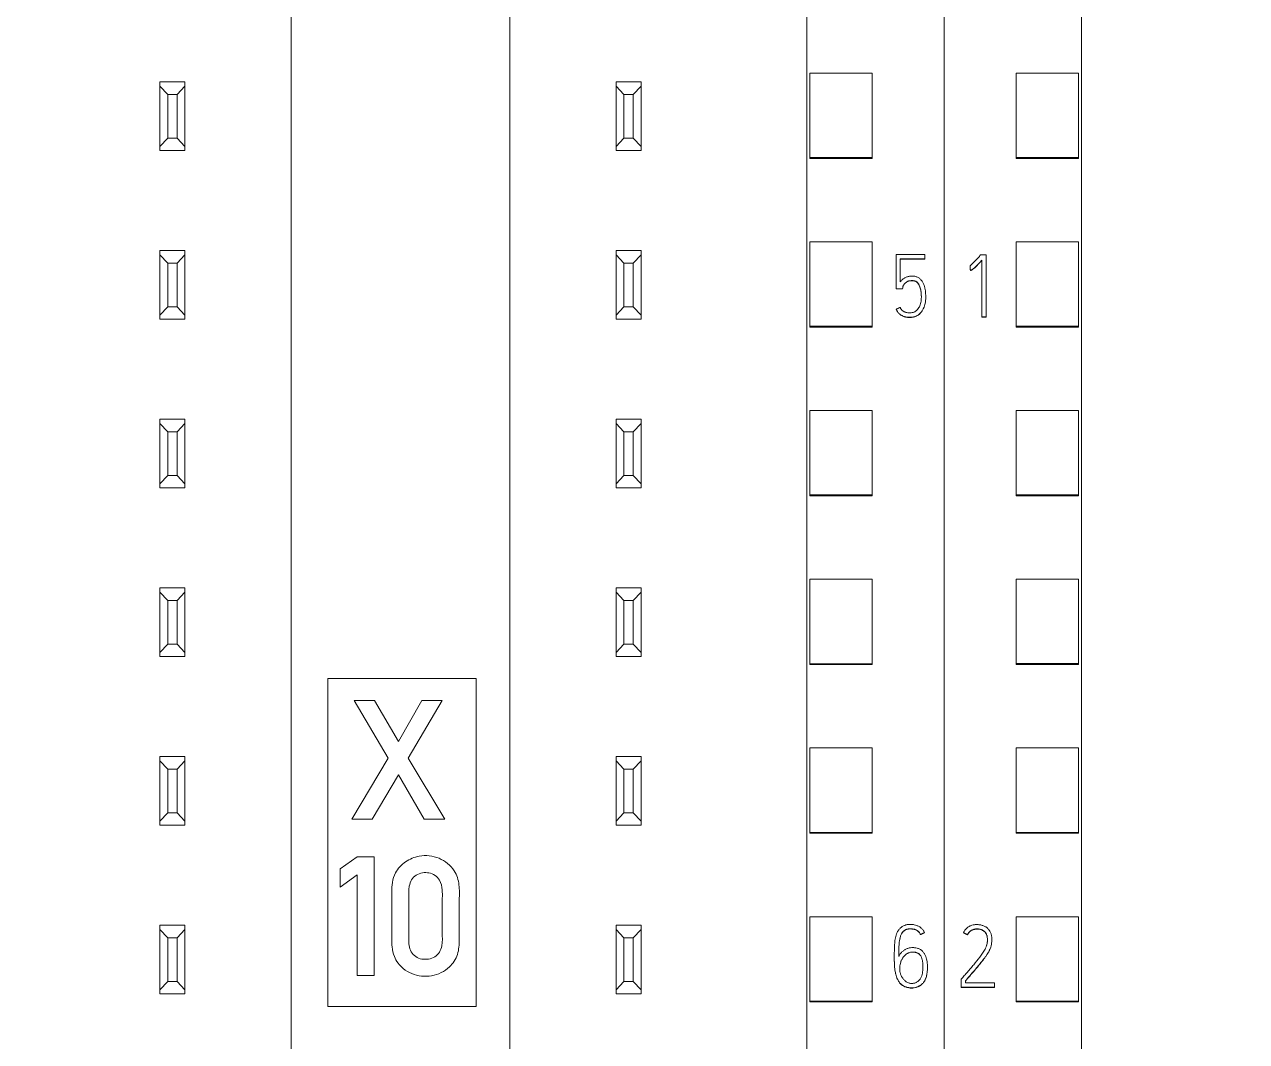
# Model space of a CAD drawing. Header units: millimetres. Extents: x 42151 to 59780, y 37376 to 44547.
# Drawn here: x 48314.39 to 48353.5, y 43255.12 to 43287.69 of the extents above; entities that cross this region are included whole.
import ezdxf

# ---------------------------------------------------------------- set-up
doc = ezdxf.new("R2010")
doc.units = ezdxf.units.MM
doc.set_wipeout_variables(frame=1)
doc.layers.add('000-PI-Oprema', color=30, linetype='Continuous', lineweight=5)
doc.layers.add('SI-ORMAR-Oprema', color=30, linetype='Continuous', lineweight=5)

# ---------------------------------------------------------------- blocks, each defined once
blk = doc.blocks.new('6ES7531-7KF00-0AB0')
blk.add_wipeout([(-17.038, 69.029), (17.762, 69.029), (17.762, -77.96), (-17.038, -77.971)]).dxf.layer = 'SI-ORMAR-Oprema'
at = {"layer": 'SI-ORMAR-Oprema', "linetype": 'Continuous'}
for p, q in [((17.762, 56.709), (17.762, -56.709)), ((13.362, -54.387), (13.362, 54.429)), ((-3.138, -51.671), (-3.138, 49.229)), ((3.862, 49.229), (3.862, -51.671)), ((13.462, 34.207), (13.462, 36.909)), ((13.462, 36.909), (15.462, 36.909)), ((15.462, 34.207), (15.462, 36.909)), ((-7.338, 36.629), (-6.538, 36.629)), ((-7.338, 36.495), (-7.338, 36.629)), ((-7.338, 34.562), (-7.338, 36.495)), ((-7.088, 36.229), (-7.338, 36.495)), ((-6.538, 36.495), (-6.788, 36.229)), ((-6.538, 36.629), (-6.538, 36.495)), ((-6.538, 36.495), (-6.538, 34.562)), ((7.262, 36.629), (8.062, 36.629)), ((7.262, 36.495), (7.262, 36.629)), ((7.512, 36.229), (7.262, 36.495)), ((7.262, 34.562), (7.262, 36.495)), ((8.062, 36.495), (7.812, 36.229)), ((8.062, 36.629), (8.062, 36.495)), ((8.062, 36.495), (8.062, 34.562)), ((-7.088, 36.229), (-7.088, 34.829)), ((-6.788, 36.229), (-7.088, 36.229)), ((-6.788, 34.829), (-6.788, 36.229)), ((7.812, 36.229), (7.512, 36.229)), ((7.512, 36.229), (7.512, 34.829)), ((7.812, 34.829), (7.812, 36.229)), ((-7.338, 34.562), (-7.088, 34.829)), ((-7.088, 34.829), (-6.788, 34.829)), ((-6.788, 34.829), (-6.538, 34.562)), ((7.262, 34.562), (7.512, 34.829)), ((7.512, 34.829), (7.812, 34.829)), ((7.812, 34.829), (8.062, 34.562)), ((-7.338, 34.429), (-7.338, 34.562)), ((-6.538, 34.429), (-7.338, 34.429)), ((-6.538, 34.562), (-6.538, 34.429)), ((7.262, 34.429), (7.262, 34.562)), ((8.062, 34.429), (7.262, 34.429)), ((8.062, 34.562), (8.062, 34.429)), ((13.462, 34.207), (15.462, 34.207)), ((13.462, 34.177), (13.462, 34.207)), ((13.462, 34.177), (15.462, 34.177)), ((15.462, 34.177), (15.462, 34.207)), ((13.462, 28.805), (13.462, 31.508)), ((13.462, 31.508), (15.462, 31.508)), ((15.462, 28.805), (15.462, 31.508)), ((-7.338, 31.229), (-6.538, 31.229)), ((-7.338, 31.095), (-7.338, 31.229)), ((-7.338, 29.162), (-7.338, 31.095)), ((-7.088, 30.829), (-7.338, 31.095)), ((-6.538, 31.095), (-6.788, 30.829)), ((-6.538, 31.229), (-6.538, 31.095)), ((-6.538, 31.095), (-6.538, 29.162)), ((7.262, 31.229), (8.062, 31.229)), ((7.262, 31.095), (7.262, 31.229)), ((7.262, 29.162), (7.262, 31.095)), ((7.512, 30.829), (7.262, 31.095)), ((8.062, 31.095), (7.812, 30.829)), ((8.062, 31.229), (8.062, 31.095)), ((8.062, 31.095), (8.062, 29.162)), ((16.221, 31.099), (16.221, 30.005)), ((17.144, 31.099), (16.221, 31.099)), ((16.359, 30.226), (16.359, 30.961)), ((16.359, 30.961), (17.144, 30.961)), ((17.144, 30.954), (16.359, 30.954)), ((17.144, 30.961), (17.144, 31.099)), ((17.144, 30.961), (17.144, 30.954)), ((-6.788, 30.829), (-7.088, 30.829)), ((-7.088, 30.829), (-7.088, 29.429)), ((-6.788, 29.429), (-6.788, 30.829)), ((7.512, 30.829), (7.512, 29.429)), ((7.812, 30.829), (7.512, 30.829)), ((7.812, 29.429), (7.812, 30.829)), ((16.221, 30.005), (16.221, 29.998)), ((16.221, 30.005), (16.432, 30.005)), ((16.432, 29.998), (16.221, 29.998)), ((16.432, 30.005), (16.432, 29.998)), ((17.172, 29.74), (17.172, 29.746)), ((-7.338, 29.162), (-7.088, 29.429)), ((-7.088, 29.429), (-6.788, 29.429)), ((-6.788, 29.429), (-6.538, 29.162)), ((7.262, 29.162), (7.512, 29.429)), ((7.512, 29.429), (7.812, 29.429)), ((7.812, 29.429), (8.062, 29.162)), ((16.226, 29.35), (16.226, 29.343)), ((-7.338, 29.029), (-7.338, 29.162)), ((-6.538, 29.029), (-7.338, 29.029)), ((-6.538, 29.162), (-6.538, 29.029)), ((7.262, 29.029), (7.262, 29.162)), ((8.062, 29.029), (7.262, 29.029)), ((8.062, 29.162), (8.062, 29.029)), ((13.462, 28.805), (15.462, 28.805)), ((13.462, 28.778), (13.462, 28.805)), ((13.462, 28.778), (15.462, 28.778)), ((15.462, 28.778), (15.462, 28.805)), ((-7.338, 25.829), (-6.538, 25.829)), ((-7.338, 25.695), (-7.338, 25.829)), ((-6.538, 25.829), (-6.538, 25.695)), ((7.262, 25.829), (8.062, 25.829)), ((7.262, 25.695), (7.262, 25.829)), ((8.062, 25.829), (8.062, 25.695)), ((13.462, 23.404), (13.462, 26.106)), ((13.462, 26.106), (15.462, 26.106)), ((15.462, 23.404), (15.462, 26.106)), ((-7.338, 23.762), (-7.338, 25.695)), ((-7.088, 25.429), (-7.338, 25.695)), ((-7.088, 25.429), (-7.088, 24.029)), ((-6.788, 25.429), (-7.088, 25.429)), ((-6.538, 25.695), (-6.788, 25.429)), ((-6.788, 24.029), (-6.788, 25.429)), ((-6.538, 25.695), (-6.538, 23.762)), ((7.262, 23.762), (7.262, 25.695)), ((7.512, 25.429), (7.262, 25.695)), ((7.812, 25.429), (7.512, 25.429)), ((7.512, 25.429), (7.512, 24.029)), ((8.062, 25.695), (7.812, 25.429)), ((7.812, 24.029), (7.812, 25.429)), ((8.062, 25.695), (8.062, 23.762)), ((-7.338, 23.762), (-7.088, 24.029)), ((-7.088, 24.029), (-6.788, 24.029)), ((-6.788, 24.029), (-6.538, 23.762)), ((7.262, 23.762), (7.512, 24.029)), ((7.512, 24.029), (7.812, 24.029)), ((7.812, 24.029), (8.062, 23.762)), ((-7.338, 23.629), (-7.338, 23.762)), ((-6.538, 23.629), (-7.338, 23.629)), ((-6.538, 23.762), (-6.538, 23.629)), ((7.262, 23.629), (7.262, 23.762)), ((8.062, 23.629), (7.262, 23.629)), ((8.062, 23.762), (8.062, 23.629)), ((13.462, 23.378), (13.462, 23.404)), ((13.462, 23.404), (15.462, 23.404)), ((13.462, 23.378), (15.462, 23.378)), ((15.462, 23.378), (15.462, 23.404)), ((-7.338, 20.429), (-6.538, 20.429)), ((-7.338, 20.295), (-7.338, 20.429)), ((-6.538, 20.429), (-6.538, 20.295)), ((7.262, 20.429), (8.062, 20.429)), ((7.262, 20.295), (7.262, 20.429)), ((8.062, 20.429), (8.062, 20.295)), ((13.462, 18.002), (13.462, 20.704)), ((13.462, 20.704), (15.462, 20.704)), ((15.462, 18.002), (15.462, 20.704)), ((-7.338, 18.362), (-7.338, 20.295)), ((-7.088, 20.029), (-7.338, 20.295)), ((-7.088, 20.029), (-7.088, 18.629)), ((-6.788, 20.029), (-7.088, 20.029)), ((-6.538, 20.295), (-6.788, 20.029)), ((-6.788, 18.629), (-6.788, 20.029)), ((-6.538, 20.295), (-6.538, 18.362)), ((7.512, 20.029), (7.262, 20.295)), ((7.262, 18.362), (7.262, 20.295)), ((7.812, 20.029), (7.512, 20.029)), ((7.512, 20.029), (7.512, 18.629)), ((8.062, 20.295), (7.812, 20.029)), ((7.812, 18.629), (7.812, 20.029)), ((8.062, 20.295), (8.062, 18.362)), ((-7.338, 18.362), (-7.088, 18.629)), ((-7.088, 18.629), (-6.788, 18.629)), ((-6.788, 18.629), (-6.538, 18.362)), ((7.262, 18.362), (7.512, 18.629)), ((7.512, 18.629), (7.812, 18.629)), ((7.812, 18.629), (8.062, 18.362)), ((-7.338, 18.229), (-7.338, 18.362)), ((-6.538, 18.229), (-7.338, 18.229)), ((-6.538, 18.362), (-6.538, 18.229)), ((7.262, 18.229), (7.262, 18.362)), ((8.062, 18.229), (7.262, 18.229)), ((8.062, 18.362), (8.062, 18.229)), ((13.462, 18.002), (15.462, 18.002)), ((13.462, 17.978), (13.462, 18.002)), ((15.462, 17.978), (15.462, 18.002)), ((13.462, 17.978), (15.462, 17.978)), ((-1.963, 17.529), (-1.963, 7.029)), ((2.787, 17.529), (-1.963, 17.529)), ((2.787, 7.029), (2.787, 17.529)), ((-0.027, 14.973), (-1.116, 16.823)), ((-1.116, 16.823), (-0.465, 16.823)), ((-0.465, 16.823), (0.294, 15.507)), ((0.294, 15.507), (1.05, 16.823)), ((1.701, 16.823), (0.612, 14.973)), ((1.05, 16.823), (1.701, 16.823)), ((13.462, 12.601), (13.462, 15.303)), ((13.462, 15.303), (15.462, 15.303)), ((15.462, 12.601), (15.462, 15.303)), ((-7.338, 15.029), (-6.538, 15.029)), ((-7.338, 14.895), (-7.338, 15.029)), ((-7.338, 12.962), (-7.338, 14.895)), ((-7.088, 14.629), (-7.338, 14.895)), ((-6.538, 14.895), (-6.788, 14.629)), ((-6.538, 15.029), (-6.538, 14.895)), ((-6.538, 14.895), (-6.538, 12.962)), ((-1.189, 13.026), (-0.027, 14.973)), ((0.612, 14.973), (1.777, 13.026)), ((7.262, 15.029), (8.062, 15.029)), ((7.262, 14.895), (7.262, 15.029)), ((7.512, 14.629), (7.262, 14.895)), ((7.262, 12.962), (7.262, 14.895)), ((8.062, 14.895), (7.812, 14.629)), ((8.062, 15.029), (8.062, 14.895)), ((8.062, 14.895), (8.062, 12.962)), ((-7.088, 14.629), (-7.088, 13.229)), ((-6.788, 14.629), (-7.088, 14.629)), ((-6.788, 13.229), (-6.788, 14.629)), ((7.812, 14.629), (7.512, 14.629)), ((7.512, 14.629), (7.512, 13.229)), ((7.812, 13.229), (7.812, 14.629)), ((0.294, 14.439), (-0.54, 13.026)), ((1.125, 13.026), (0.294, 14.439)), ((-7.338, 12.962), (-7.088, 13.229)), ((-7.338, 12.829), (-7.338, 12.962)), ((-7.088, 13.229), (-6.788, 13.229)), ((-6.788, 13.229), (-6.538, 12.962)), ((-6.538, 12.962), (-6.538, 12.829)), ((-0.54, 13.026), (-1.189, 13.026)), ((1.777, 13.026), (1.125, 13.026)), ((7.262, 12.962), (7.512, 13.229)), ((7.262, 12.829), (7.262, 12.962)), ((7.512, 13.229), (7.812, 13.229)), ((7.812, 13.229), (8.062, 12.962)), ((8.062, 12.962), (8.062, 12.829)), ((-6.538, 12.829), (-7.338, 12.829)), ((8.062, 12.829), (7.262, 12.829)), ((13.462, 12.578), (13.462, 12.601)), ((13.462, 12.601), (15.462, 12.601)), ((13.462, 12.578), (15.462, 12.578)), ((15.462, 12.578), (15.462, 12.601)), ((-1.026, 11.823), (-1.568, 11.43)), ((-0.478, 11.823), (-1.026, 11.823)), ((-0.478, 8.018), (-0.478, 11.823)), ((-1.568, 11.43), (-1.568, 10.851)), ((-1.568, 10.851), (-1.026, 11.247)), ((-1.026, 11.247), (-1.026, 8.018)), ((13.462, 7.199), (13.462, 9.901)), ((13.462, 9.901), (15.462, 9.901)), ((15.462, 7.199), (15.462, 9.901)), ((-7.338, 9.629), (-6.538, 9.629)), ((-7.338, 9.495), (-7.338, 9.629)), ((-7.338, 7.562), (-7.338, 9.495)), ((-7.088, 9.229), (-7.338, 9.495)), ((-6.538, 9.495), (-6.788, 9.229)), ((-6.538, 9.629), (-6.538, 9.495)), ((-6.538, 9.495), (-6.538, 7.562)), ((7.262, 9.629), (8.062, 9.629)), ((7.262, 9.495), (7.262, 9.629)), ((7.512, 9.229), (7.262, 9.495)), ((7.262, 7.562), (7.262, 9.495)), ((8.062, 9.495), (7.812, 9.229)), ((8.062, 9.629), (8.062, 9.495)), ((8.062, 9.495), (8.062, 7.562)), ((17.137, 9.399), (17.137, 9.393)), ((-7.088, 9.229), (-7.088, 7.829)), ((-6.788, 9.229), (-7.088, 9.229)), ((-6.788, 7.829), (-6.788, 9.229)), ((7.812, 9.229), (7.512, 9.229)), ((7.512, 9.229), (7.512, 7.829)), ((7.812, 7.829), (7.812, 9.229)), ((17.01, 9.333), (17.01, 9.327)), ((16.166, 8.595), (16.166, 8.588)), ((17.229, 8.296), (17.229, 8.302)), ((-7.338, 7.562), (-7.088, 7.829)), ((-7.088, 7.829), (-6.788, 7.829)), ((-6.788, 7.829), (-6.538, 7.562)), ((-1.026, 8.018), (-0.478, 8.018)), ((7.262, 7.562), (7.512, 7.829)), ((7.512, 7.829), (7.812, 7.829)), ((7.812, 7.829), (8.062, 7.562)), ((-7.338, 7.429), (-7.338, 7.562)), ((-6.538, 7.562), (-6.538, 7.429)), ((7.262, 7.429), (7.262, 7.562)), ((8.062, 7.562), (8.062, 7.429)), ((-6.538, 7.429), (-7.338, 7.429)), ((8.062, 7.429), (7.262, 7.429)), ((13.462, 7.178), (13.462, 7.199)), ((13.462, 7.199), (15.462, 7.199)), ((13.462, 7.178), (15.462, 7.178)), ((15.462, 7.178), (15.462, 7.199)), ((-1.963, 7.029), (2.787, 7.029))]:
    blk.add_line(p, q, dxfattribs=at)
for points, knots in [([(16.226, 29.35), (16.239, 29.323), (16.252, 29.298), (16.276, 29.262), (16.285, 29.25), (16.304, 29.228), (16.314, 29.218), (16.335, 29.198), (16.347, 29.189), (16.37, 29.172), (16.382, 29.164), (16.407, 29.149), (16.419, 29.142), (16.446, 29.13), (16.46, 29.124), (16.487, 29.115), (16.501, 29.111), (16.53, 29.104), (16.544, 29.101), (16.573, 29.098), (16.588, 29.096), (16.61, 29.095), (16.617, 29.095), (16.632, 29.094), (16.639, 29.094), (16.661, 29.093), (16.675, 29.092), (16.705, 29.093), (16.719, 29.094), (16.748, 29.098), (16.763, 29.1), (16.792, 29.106), (16.806, 29.11), (16.848, 29.124), (16.875, 29.135), (16.913, 29.157), (16.926, 29.165), (16.949, 29.182), (16.961, 29.191), (16.983, 29.211), (16.993, 29.221), (17.013, 29.242), (17.023, 29.254), (17.05, 29.288), (17.066, 29.313), (17.087, 29.351), (17.093, 29.364), (17.106, 29.391), (17.112, 29.404), (17.128, 29.445), (17.137, 29.473), (17.151, 29.529), (17.157, 29.557), (17.164, 29.6), (17.165, 29.615), (17.168, 29.644), (17.17, 29.658), (17.172, 29.702), (17.172, 29.731), (17.172, 29.79), (17.17, 29.848), (17.164, 29.906), (17.156, 29.963), (17.151, 29.992), (17.142, 30.035), (17.139, 30.049), (17.131, 30.078), (17.127, 30.092), (17.113, 30.133), (17.102, 30.16), (17.083, 30.2), (17.076, 30.213), (17.061, 30.238), (17.053, 30.25), (17.027, 30.286), (17.008, 30.308), (16.964, 30.347), (16.939, 30.363), (16.899, 30.383), (16.885, 30.388), (16.857, 30.397), (16.843, 30.401), (16.814, 30.406), (16.8, 30.408), (16.77, 30.41), (16.755, 30.411), (16.726, 30.41), (16.711, 30.41), (16.682, 30.407), (16.668, 30.406), (16.639, 30.401), (16.624, 30.398), (16.596, 30.391), (16.581, 30.387), (16.553, 30.377), (16.54, 30.372), (16.513, 30.359), (16.5, 30.352), (16.475, 30.337), (16.463, 30.329), (16.439, 30.311), (16.428, 30.302), (16.407, 30.282), (16.396, 30.271), (16.377, 30.249), (16.368, 30.238), (16.359, 30.226)], [0, 0, 0, 0, 0.03125, 0.03125, 0.046875, 0.046875, 0.0625, 0.0625, 0.078125, 0.078125, 0.09375, 0.09375, 0.109375, 0.109375, 0.125, 0.125, 0.140625, 0.140625, 0.15625, 0.15625, 0.171875, 0.171875, 0.179687, 0.179687, 0.1875, 0.1875, 0.203125, 0.203125, 0.21875, 0.21875, 0.234375, 0.234375, 0.25, 0.25, 0.28125, 0.28125, 0.296875, 0.296875, 0.3125, 0.3125, 0.328125, 0.328125, 0.34375, 0.34375, 0.375, 0.375, 0.390625, 0.390625, 0.40625, 0.40625, 0.4375, 0.4375, 0.46875, 0.46875, 0.484375, 0.484375, 0.5, 0.5, 0.53125, 0.53125, 0.5625, 0.59375, 0.59375, 0.625, 0.625, 0.640625, 0.640625, 0.65625, 0.65625, 0.6875, 0.6875, 0.703125, 0.703125, 0.71875, 0.71875, 0.75, 0.75, 0.78125, 0.78125, 0.796875, 0.796875, 0.8125, 0.8125, 0.828125, 0.828125, 0.84375, 0.84375, 0.859375, 0.859375, 0.875, 0.875, 0.890625, 0.890625, 0.90625, 0.90625, 0.921875, 0.921875, 0.9375, 0.9375, 0.953125, 0.953125, 0.96875, 0.96875, 0.984375, 0.984375, 1, 1, 1, 1]), ([(16.432, 30.005), (16.432, 30.028), (16.435, 30.051), (16.444, 30.084), (16.448, 30.095), (16.457, 30.116), (16.463, 30.127), (16.475, 30.146), (16.482, 30.155), (16.493, 30.168), (16.497, 30.173), (16.505, 30.181), (16.509, 30.185), (16.531, 30.205), (16.55, 30.218), (16.58, 30.235), (16.59, 30.24), (16.612, 30.249), (16.623, 30.253), (16.656, 30.263), (16.679, 30.267), (16.714, 30.27), (16.725, 30.27), (16.748, 30.27), (16.76, 30.269), (16.795, 30.266), (16.817, 30.261), (16.845, 30.251), (16.85, 30.248), (16.86, 30.243), (16.865, 30.241), (16.88, 30.232), (16.889, 30.225), (16.902, 30.213), (16.906, 30.209), (16.914, 30.2), (16.925, 30.187), (16.935, 30.173), (16.948, 30.154), (16.953, 30.144), (16.964, 30.123), (16.968, 30.112), (16.982, 30.081), (16.989, 30.059), (17.002, 30.015), (17.008, 29.993), (17.015, 29.959), (17.017, 29.948), (17.021, 29.925), (17.025, 29.891), (17.028, 29.857), (17.031, 29.812), (17.032, 29.789), (17.033, 29.721), (17.031, 29.676), (17.024, 29.619), (17.023, 29.608), (17.019, 29.585), (17.017, 29.574), (17.009, 29.54), (17.003, 29.518), (16.988, 29.474), (16.979, 29.453), (16.959, 29.411), (16.947, 29.391), (16.92, 29.354), (16.905, 29.337), (16.881, 29.312), (16.872, 29.305), (16.854, 29.29), (16.844, 29.284), (16.825, 29.271), (16.814, 29.266), (16.793, 29.256), (16.782, 29.252), (16.749, 29.242), (16.726, 29.238), (16.691, 29.235), (16.68, 29.234), (16.657, 29.233), (16.645, 29.233), (16.611, 29.234), (16.588, 29.237), (16.554, 29.244), (16.542, 29.246), (16.52, 29.254), (16.509, 29.258), (16.488, 29.267), (16.478, 29.273), (16.458, 29.285), (16.448, 29.291), (16.42, 29.313), (16.404, 29.329), (16.383, 29.357), (16.376, 29.366), (16.364, 29.387), (16.359, 29.397), (16.354, 29.408)], [0, 0, 0, 0, 0.03125, 0.03125, 0.046875, 0.046875, 0.0625, 0.0625, 0.078125, 0.078125, 0.085937, 0.085937, 0.09375, 0.09375, 0.125, 0.125, 0.140625, 0.140625, 0.15625, 0.15625, 0.1875, 0.1875, 0.203125, 0.203125, 0.21875, 0.21875, 0.25, 0.25, 0.257812, 0.257812, 0.265625, 0.265625, 0.28125, 0.28125, 0.289062, 0.289062, 0.296875, 0.3125, 0.3125, 0.328125, 0.328125, 0.34375, 0.34375, 0.375, 0.375, 0.40625, 0.40625, 0.421875, 0.421875, 0.4375, 0.46875, 0.46875, 0.5, 0.5, 0.5625, 0.5625, 0.578125, 0.578125, 0.59375, 0.59375, 0.625, 0.625, 0.65625, 0.65625, 0.6875, 0.6875, 0.71875, 0.71875, 0.734375, 0.734375, 0.75, 0.75, 0.765625, 0.765625, 0.78125, 0.78125, 0.8125, 0.8125, 0.828125, 0.828125, 0.84375, 0.84375, 0.875, 0.875, 0.890625, 0.890625, 0.90625, 0.90625, 0.921875, 0.921875, 0.9375, 0.9375, 0.96875, 0.96875, 0.984375, 0.984375, 1, 1, 1, 1]), ([(17.033, 29.741), (17.033, 29.747), (17.032, 29.752), (17.032, 29.779), (17.031, 29.802), (17.029, 29.847), (17.027, 29.87), (17.019, 29.937), (17.01, 29.982), (16.991, 30.049), (16.983, 30.071), (16.966, 30.113), (16.956, 30.134), (16.938, 30.163), (16.931, 30.173), (16.917, 30.191), (16.909, 30.2), (16.892, 30.216), (16.883, 30.223), (16.868, 30.233), (16.863, 30.236), (16.853, 30.241), (16.847, 30.243), (16.831, 30.25), (16.82, 30.253), (16.797, 30.259), (16.786, 30.26), (16.763, 30.263), (16.751, 30.264), (16.728, 30.264), (16.716, 30.264), (16.693, 30.262), (16.681, 30.26), (16.658, 30.256), (16.624, 30.249), (16.592, 30.235), (16.561, 30.218), (16.551, 30.212), (16.533, 30.199), (16.523, 30.192), (16.506, 30.176), (16.498, 30.168), (16.487, 30.155), (16.483, 30.15), (16.476, 30.141), (16.473, 30.136), (16.463, 30.121), (16.458, 30.111), (16.448, 30.09), (16.445, 30.078), (16.435, 30.045), (16.432, 30.022), (16.432, 29.998)], [0, 0, 0, 0, 0.013624, 0.013624, 0.075273, 0.075273, 0.136921, 0.136921, 0.260218, 0.260218, 0.321867, 0.321867, 0.383515, 0.383515, 0.414339, 0.414339, 0.445164, 0.445164, 0.475988, 0.475988, 0.4914, 0.4914, 0.506812, 0.506812, 0.537636, 0.537636, 0.568461, 0.568461, 0.599285, 0.599285, 0.630109, 0.630109, 0.660933, 0.660933, 0.691758, 0.753406, 0.753406, 0.78423, 0.78423, 0.815055, 0.815055, 0.845879, 0.845879, 0.861291, 0.861291, 0.876703, 0.876703, 0.907527, 0.907527, 0.938352, 0.938352, 1, 1, 1, 1]), ([(17.172, 29.74), (17.172, 29.719), (17.172, 29.697), (17.169, 29.647), (17.167, 29.618), (17.161, 29.575), (17.159, 29.561), (17.153, 29.532), (17.15, 29.518), (17.139, 29.475), (17.13, 29.447), (17.11, 29.393), (17.098, 29.366), (17.07, 29.314), (17.055, 29.289), (17.028, 29.254), (17.019, 29.243), (17, 29.221), (16.989, 29.21), (16.957, 29.181), (16.933, 29.163), (16.895, 29.141), (16.882, 29.134), (16.855, 29.121), (16.842, 29.116), (16.8, 29.102), (16.772, 29.095), (16.728, 29.089), (16.713, 29.088), (16.684, 29.086), (16.669, 29.086), (16.64, 29.087), (16.625, 29.088), (16.596, 29.09), (16.581, 29.091), (16.552, 29.094), (16.537, 29.097), (16.508, 29.103), (16.494, 29.107), (16.466, 29.116), (16.452, 29.121), (16.425, 29.133), (16.412, 29.14), (16.387, 29.154), (16.374, 29.163), (16.35, 29.18), (16.339, 29.189), (16.317, 29.209), (16.306, 29.219), (16.287, 29.241), (16.278, 29.253), (16.253, 29.29), (16.239, 29.316), (16.226, 29.343)], [0, 0, 0, 0, 0.044434, 0.044434, 0.104157, 0.104157, 0.134018, 0.134018, 0.16388, 0.16388, 0.223602, 0.223602, 0.283325, 0.283325, 0.343048, 0.343048, 0.37291, 0.37291, 0.402771, 0.402771, 0.462494, 0.462494, 0.492355, 0.492355, 0.522217, 0.522217, 0.58194, 0.58194, 0.611801, 0.611801, 0.641663, 0.641663, 0.671524, 0.671524, 0.701386, 0.701386, 0.731247, 0.731247, 0.761108, 0.761108, 0.79097, 0.79097, 0.820831, 0.820831, 0.850693, 0.850693, 0.880554, 0.880554, 0.910416, 0.910416, 0.940277, 0.940277, 1, 1, 1, 1]), ([(0.965, 11.84), (0.808, 11.812), (0.507, 11.687), (0.2, 11.365), (0.059, 10.898), (0.094, 10.47), (0.081, 9.941), (0.091, 9.464), (0.07, 8.985), (0.159, 8.564), (0.396, 8.258), (0.815, 8.01), (1.365, 7.95), (1.924, 8.218), (2.229, 8.684), (2.246, 9.225), (2.244, 9.806), (2.238, 10.389), (2.262, 10.921), (2.139, 11.342), (1.878, 11.618), (1.511, 11.842), (1.176, 11.878), (0.965, 11.84)], [0, 0, 0, 0, 0.046875, 0.09375, 0.125, 0.1875, 0.21875, 0.28125, 0.328125, 0.359375, 0.40625, 0.4375, 0.5, 0.5625, 0.609375, 0.65625, 0.71875, 0.78125, 0.828125, 0.875, 0.90625, 0.9375, 1, 1, 1, 1]), ([(1.275, 11.303), (1.206, 11.316), (0.991, 11.322), (0.722, 11.165), (0.616, 10.805), (0.634, 10.455), (0.628, 10.034), (0.631, 9.611), (0.623, 9.197), (0.638, 8.829), (0.894, 8.553), (1.192, 8.512), (1.55, 8.628), (1.732, 8.964), (1.685, 9.392), (1.705, 9.81), (1.685, 10.271), (1.72, 10.684), (1.652, 11.052), (1.479, 11.24), (1.344, 11.29), (1.275, 11.303)], [0, 0, 0, 0, 0.03125, 0.09375, 0.125, 0.1875, 0.25, 0.3125, 0.375, 0.4375, 0.46875, 0.53125, 0.5625, 0.625, 0.6875, 0.75, 0.8125, 0.890625, 0.9375, 0.96875, 1, 1, 1, 1]), ([(17.137, 9.399), (17.123, 9.424), (17.107, 9.448), (17.08, 9.482), (17.071, 9.493), (17.051, 9.515), (17.041, 9.525), (17.009, 9.554), (16.985, 9.571), (16.948, 9.593), (16.935, 9.599), (16.909, 9.611), (16.895, 9.617), (16.854, 9.631), (16.826, 9.638), (16.784, 9.646), (16.77, 9.648), (16.741, 9.651), (16.726, 9.653), (16.683, 9.655), (16.654, 9.655), (16.611, 9.651), (16.597, 9.649), (16.569, 9.644), (16.554, 9.641), (16.512, 9.63), (16.485, 9.62), (16.447, 9.6), (16.434, 9.593), (16.41, 9.577), (16.398, 9.568), (16.364, 9.541), (16.343, 9.521), (16.315, 9.489), (16.306, 9.477), (16.289, 9.453), (16.281, 9.441), (16.26, 9.404), (16.247, 9.378), (16.227, 9.323), (16.219, 9.296), (16.205, 9.24), (16.199, 9.212), (16.19, 9.156), (16.187, 9.127), (16.178, 9.042), (16.174, 8.985), (16.169, 8.87), (16.168, 8.813), (16.166, 8.64), (16.165, 8.525), (16.17, 8.382), (16.172, 8.354), (16.176, 8.297), (16.178, 8.268), (16.187, 8.183), (16.196, 8.126), (16.213, 8.056), (16.217, 8.042), (16.225, 8.014), (16.229, 8), (16.243, 7.959), (16.253, 7.932), (16.272, 7.893), (16.278, 7.88), (16.292, 7.855), (16.3, 7.842), (16.323, 7.806), (16.341, 7.783), (16.371, 7.752), (16.382, 7.742), (16.405, 7.724), (16.417, 7.715), (16.453, 7.691), (16.478, 7.678), (16.519, 7.661), (16.532, 7.656), (16.56, 7.646), (16.574, 7.643), (16.616, 7.632), (16.644, 7.627), (16.688, 7.623), (16.702, 7.623), (16.732, 7.622), (16.746, 7.623), (16.789, 7.626), (16.818, 7.63), (16.86, 7.64), (16.874, 7.644), (16.901, 7.654), (16.915, 7.659), (16.955, 7.677), (16.98, 7.691), (17.016, 7.715), (17.027, 7.724), (17.05, 7.743), (17.061, 7.753), (17.091, 7.783), (17.109, 7.806), (17.133, 7.842), (17.14, 7.855), (17.154, 7.881), (17.16, 7.894), (17.176, 7.934), (17.185, 7.962), (17.196, 8.003), (17.199, 8.018), (17.205, 8.046), (17.208, 8.06), (17.215, 8.103), (17.218, 8.132), (17.228, 8.218), (17.231, 8.275), (17.228, 8.361), (17.226, 8.39), (17.22, 8.447), (17.215, 8.476), (17.203, 8.533), (17.195, 8.561), (17.177, 8.617), (17.167, 8.644), (17.141, 8.697), (17.127, 8.722), (17.094, 8.77), (17.076, 8.792), (17.043, 8.822), (17.032, 8.831), (17.008, 8.848), (16.995, 8.856), (16.97, 8.869), (16.956, 8.876), (16.928, 8.886), (16.915, 8.891), (16.872, 8.902), (16.843, 8.907), (16.8, 8.911), (16.785, 8.912), (16.755, 8.912), (16.741, 8.912), (16.697, 8.91), (16.668, 8.906), (16.625, 8.896), (16.611, 8.892), (16.583, 8.883), (16.57, 8.877), (16.53, 8.86), (16.505, 8.845), (16.468, 8.82), (16.457, 8.812), (16.434, 8.793), (16.423, 8.783), (16.391, 8.753), (16.372, 8.731), (16.337, 8.684), (16.322, 8.659), (16.308, 8.633)], [0, 0, 0, 0, 0.015625, 0.015625, 0.023438, 0.023438, 0.03125, 0.03125, 0.046875, 0.046875, 0.054688, 0.054688, 0.0625, 0.0625, 0.078125, 0.078125, 0.085938, 0.085938, 0.09375, 0.09375, 0.109375, 0.109375, 0.117188, 0.117188, 0.125, 0.125, 0.140625, 0.140625, 0.148438, 0.148438, 0.15625, 0.15625, 0.171875, 0.171875, 0.179688, 0.179688, 0.1875, 0.1875, 0.203125, 0.203125, 0.21875, 0.21875, 0.234375, 0.234375, 0.25, 0.25, 0.28125, 0.28125, 0.3125, 0.3125, 0.375, 0.375, 0.390625, 0.390625, 0.40625, 0.40625, 0.4375, 0.4375, 0.445313, 0.445313, 0.453125, 0.453125, 0.46875, 0.46875, 0.476563, 0.476563, 0.484375, 0.484375, 0.5, 0.5, 0.507813, 0.507813, 0.515625, 0.515625, 0.53125, 0.53125, 0.539063, 0.539063, 0.546875, 0.546875, 0.5625, 0.5625, 0.570313, 0.570313, 0.578125, 0.578125, 0.59375, 0.59375, 0.601563, 0.601563, 0.609375, 0.609375, 0.625, 0.625, 0.632813, 0.632813, 0.640625, 0.640625, 0.65625, 0.65625, 0.664063, 0.664063, 0.671875, 0.671875, 0.6875, 0.6875, 0.695313, 0.695313, 0.703125, 0.703125, 0.71875, 0.71875, 0.75, 0.75, 0.765625, 0.765625, 0.78125, 0.78125, 0.796875, 0.796875, 0.8125, 0.8125, 0.828125, 0.828125, 0.84375, 0.84375, 0.851563, 0.851563, 0.859375, 0.859375, 0.867188, 0.867188, 0.875, 0.875, 0.890625, 0.890625, 0.898438, 0.898438, 0.90625, 0.90625, 0.921875, 0.921875, 0.929688, 0.929688, 0.9375, 0.9375, 0.953125, 0.953125, 0.960938, 0.960938, 0.96875, 0.96875, 0.984375, 0.984375, 1, 1, 1, 1]), ([(16.308, 8.633), (16.308, 8.694), (16.309, 8.755), (16.311, 8.846), (16.312, 8.876), (16.314, 8.937), (16.315, 8.967), (16.319, 9.028), (16.321, 9.058), (16.328, 9.119), (16.333, 9.149), (16.342, 9.194), (16.345, 9.209), (16.353, 9.239), (16.357, 9.254), (16.371, 9.298), (16.382, 9.327), (16.401, 9.36), (16.405, 9.367), (16.413, 9.38), (16.417, 9.387), (16.431, 9.406), (16.441, 9.418), (16.457, 9.434), (16.462, 9.44), (16.474, 9.45), (16.48, 9.455), (16.499, 9.469), (16.512, 9.477), (16.533, 9.487), (16.54, 9.49), (16.555, 9.495), (16.562, 9.498), (16.585, 9.504), (16.6, 9.507), (16.63, 9.512), (16.646, 9.514), (16.677, 9.515), (16.692, 9.516), (16.723, 9.515), (16.739, 9.513), (16.769, 9.509), (16.792, 9.505), (16.814, 9.498), (16.829, 9.493), (16.836, 9.49), (16.858, 9.481), (16.871, 9.475), (16.898, 9.459), (16.911, 9.451), (16.929, 9.436), (16.935, 9.431), (16.947, 9.42), (16.952, 9.415), (16.968, 9.398), (16.977, 9.386), (16.995, 9.36), (17.003, 9.347), (17.01, 9.333)], [0, 0, 0, 0, 0.125, 0.125, 0.1875, 0.1875, 0.25, 0.25, 0.3125, 0.3125, 0.375, 0.375, 0.40625, 0.40625, 0.4375, 0.4375, 0.5, 0.5, 0.515625, 0.515625, 0.53125, 0.53125, 0.5625, 0.5625, 0.578125, 0.578125, 0.59375, 0.59375, 0.625, 0.625, 0.640625, 0.640625, 0.65625, 0.65625, 0.6875, 0.6875, 0.71875, 0.71875, 0.75, 0.75, 0.78125, 0.78125, 0.8125, 0.828125, 0.828125, 0.84375, 0.84375, 0.875, 0.875, 0.90625, 0.90625, 0.921875, 0.921875, 0.9375, 0.9375, 0.96875, 0.96875, 1, 1, 1, 1]), ([(17.01, 9.327), (16.996, 9.354), (16.979, 9.38), (16.953, 9.408), (16.947, 9.413), (16.936, 9.424), (16.93, 9.429), (16.912, 9.444), (16.887, 9.461), (16.859, 9.475), (16.83, 9.487), (16.816, 9.492), (16.786, 9.5), (16.771, 9.503), (16.74, 9.507), (16.724, 9.508), (16.678, 9.51), (16.648, 9.508), (16.602, 9.501), (16.587, 9.498), (16.557, 9.49), (16.542, 9.485), (16.521, 9.475), (16.514, 9.471), (16.501, 9.463), (16.494, 9.459), (16.475, 9.446), (16.458, 9.43), (16.442, 9.413), (16.432, 9.401), (16.428, 9.395), (16.414, 9.376), (16.406, 9.363), (16.391, 9.336), (16.384, 9.323), (16.372, 9.294), (16.367, 9.279), (16.353, 9.235), (16.345, 9.206), (16.333, 9.146), (16.329, 9.116), (16.322, 9.055), (16.319, 9.025), (16.315, 8.964), (16.314, 8.933), (16.312, 8.872), (16.311, 8.841), (16.309, 8.749), (16.308, 8.688), (16.308, 8.627)], [0, 0, 0, 0, 0.0625, 0.0625, 0.078125, 0.078125, 0.09375, 0.09375, 0.125, 0.15625, 0.15625, 0.1875, 0.1875, 0.21875, 0.21875, 0.25, 0.25, 0.3125, 0.3125, 0.34375, 0.34375, 0.375, 0.375, 0.390625, 0.390625, 0.40625, 0.40625, 0.4375, 0.453125, 0.453125, 0.46875, 0.46875, 0.5, 0.5, 0.53125, 0.53125, 0.5625, 0.5625, 0.625, 0.625, 0.6875, 0.6875, 0.75, 0.75, 0.8125, 0.8125, 0.875, 0.875, 1, 1, 1, 1]), ([(16.581, 8.727), (16.607, 8.741), (16.634, 8.752), (16.677, 8.762), (16.691, 8.765), (16.721, 8.769), (16.75, 8.771), (16.779, 8.771), (16.809, 8.77), (16.824, 8.768), (16.853, 8.763), (16.867, 8.759), (16.895, 8.75), (16.909, 8.744), (16.934, 8.73), (16.946, 8.722), (16.968, 8.702), (16.979, 8.692), (16.997, 8.669), (17.005, 8.657), (17.02, 8.632), (17.027, 8.618), (17.045, 8.578), (17.054, 8.551), (17.065, 8.508), (17.068, 8.494), (17.073, 8.465), (17.075, 8.451), (17.081, 8.407), (17.083, 8.378), (17.085, 8.32), (17.085, 8.291), (17.083, 8.204), (17.078, 8.146), (17.061, 8.06), (17.053, 8.031), (17.038, 7.99), (17.033, 7.976), (17.02, 7.95), (17.013, 7.937), (16.99, 7.9), (16.972, 7.877), (16.945, 7.851), (16.94, 7.846), (16.929, 7.837), (16.923, 7.832), (16.906, 7.819), (16.893, 7.811), (16.868, 7.797), (16.854, 7.791), (16.827, 7.78), (16.798, 7.772), (16.77, 7.767), (16.74, 7.765), (16.725, 7.764), (16.696, 7.766), (16.681, 7.768), (16.653, 7.773), (16.638, 7.777), (16.596, 7.791), (16.57, 7.805), (16.534, 7.829), (16.522, 7.838), (16.499, 7.857), (16.478, 7.877), (16.459, 7.899), (16.44, 7.922), (16.432, 7.934), (16.407, 7.971), (16.394, 7.997), (16.377, 8.037), (16.372, 8.051), (16.363, 8.079), (16.359, 8.093), (16.349, 8.136), (16.344, 8.164), (16.341, 8.208), (16.34, 8.223), (16.339, 8.252), (16.34, 8.266), (16.342, 8.31), (16.345, 8.339), (16.356, 8.397), (16.364, 8.425), (16.378, 8.466), (16.383, 8.48), (16.395, 8.507), (16.401, 8.52), (16.421, 8.559), (16.436, 8.584), (16.462, 8.619), (16.471, 8.63), (16.49, 8.653), (16.5, 8.664), (16.532, 8.694), (16.555, 8.712), (16.581, 8.727)], [0, 0, 0, 0, 0.03125, 0.03125, 0.046875, 0.046875, 0.0625, 0.078125, 0.078125, 0.09375, 0.09375, 0.109375, 0.109375, 0.125, 0.125, 0.140625, 0.140625, 0.15625, 0.15625, 0.171875, 0.171875, 0.1875, 0.1875, 0.21875, 0.21875, 0.234375, 0.234375, 0.25, 0.25, 0.28125, 0.28125, 0.3125, 0.3125, 0.375, 0.375, 0.40625, 0.40625, 0.421875, 0.421875, 0.4375, 0.4375, 0.46875, 0.46875, 0.476563, 0.476563, 0.484375, 0.484375, 0.5, 0.5, 0.515625, 0.515625, 0.53125, 0.546875, 0.546875, 0.5625, 0.5625, 0.578125, 0.578125, 0.59375, 0.59375, 0.625, 0.625, 0.640625, 0.640625, 0.65625, 0.671875, 0.671875, 0.6875, 0.6875, 0.71875, 0.71875, 0.734375, 0.734375, 0.75, 0.75, 0.78125, 0.78125, 0.796875, 0.796875, 0.8125, 0.8125, 0.84375, 0.84375, 0.875, 0.875, 0.890625, 0.890625, 0.90625, 0.90625, 0.9375, 0.9375, 0.953125, 0.953125, 0.96875, 0.96875, 1, 1, 1, 1]), ([(16.581, 8.72), (16.555, 8.706), (16.532, 8.688), (16.5, 8.658), (16.49, 8.647), (16.471, 8.625), (16.462, 8.613), (16.436, 8.578), (16.421, 8.553), (16.401, 8.514), (16.395, 8.501), (16.383, 8.474), (16.378, 8.46), (16.364, 8.418), (16.356, 8.39), (16.348, 8.347), (16.346, 8.333), (16.342, 8.304), (16.341, 8.289), (16.34, 8.264), (16.34, 8.253), (16.34, 8.243)], [0, 0, 0, 0, 0.157122, 0.157122, 0.235682, 0.235682, 0.314243, 0.314243, 0.471365, 0.471365, 0.549925, 0.549925, 0.628486, 0.628486, 0.785608, 0.785608, 0.864168, 0.864168, 0.942729, 0.942729, 1, 1, 1, 1]), ([(17.002, 8.655), (16.997, 8.662), (16.992, 8.669), (16.977, 8.687), (16.967, 8.697), (16.951, 8.711), (16.945, 8.716), (16.933, 8.724), (16.926, 8.728), (16.907, 8.739), (16.894, 8.744), (16.866, 8.753), (16.851, 8.757), (16.823, 8.762), (16.808, 8.763), (16.779, 8.765), (16.764, 8.765), (16.72, 8.763), (16.691, 8.76), (16.649, 8.749), (16.634, 8.745), (16.614, 8.737), (16.607, 8.734), (16.594, 8.727), (16.587, 8.724), (16.581, 8.72)], [0, 0, 0, 0, 0.053837, 0.053837, 0.148453, 0.148453, 0.195761, 0.195761, 0.243069, 0.243069, 0.337686, 0.337686, 0.432302, 0.432302, 0.526918, 0.526918, 0.621535, 0.621535, 0.810767, 0.810767, 0.905384, 0.905384, 0.952692, 0.952692, 1, 1, 1, 1]), ([(17.229, 8.296), (17.229, 8.25), (17.227, 8.204), (17.219, 8.129), (17.215, 8.101), (17.208, 8.058), (17.206, 8.044), (17.2, 8.015), (17.197, 8.001), (17.186, 7.959), (17.177, 7.931), (17.161, 7.891), (17.155, 7.878), (17.142, 7.852), (17.135, 7.839), (17.111, 7.802), (17.093, 7.78), (17.063, 7.749), (17.053, 7.739), (17.03, 7.72), (17.019, 7.711), (16.983, 7.687), (16.957, 7.672), (16.918, 7.654), (16.904, 7.649), (16.877, 7.639), (16.863, 7.635), (16.821, 7.624), (16.792, 7.62), (16.749, 7.617), (16.734, 7.616), (16.705, 7.616), (16.69, 7.617), (16.647, 7.621), (16.618, 7.626), (16.576, 7.636), (16.562, 7.64), (16.534, 7.649), (16.521, 7.654), (16.481, 7.67), (16.455, 7.684), (16.425, 7.703), (16.419, 7.707), (16.407, 7.716), (16.401, 7.72), (16.384, 7.734), (16.373, 7.744), (16.343, 7.775), (16.325, 7.797), (16.301, 7.834), (16.294, 7.846), (16.279, 7.872), (16.273, 7.884), (16.255, 7.924), (16.244, 7.95), (16.225, 8.005), (16.217, 8.033), (16.204, 8.089), (16.198, 8.117), (16.188, 8.174), (16.181, 8.231), (16.176, 8.288), (16.172, 8.346), (16.171, 8.374), (16.167, 8.465), (16.166, 8.527), (16.166, 8.588)], [0, 0, 0, 0, 0.061961, 0.061961, 0.100808, 0.100808, 0.120232, 0.120232, 0.139655, 0.139655, 0.178502, 0.178502, 0.197926, 0.197926, 0.217349, 0.217349, 0.256196, 0.256196, 0.27562, 0.27562, 0.295043, 0.295043, 0.33389, 0.33389, 0.353314, 0.353314, 0.372737, 0.372737, 0.411584, 0.411584, 0.431008, 0.431008, 0.450431, 0.450431, 0.489278, 0.489278, 0.508702, 0.508702, 0.528125, 0.528125, 0.566972, 0.566972, 0.576684, 0.576684, 0.586396, 0.586396, 0.605819, 0.605819, 0.644666, 0.644666, 0.66409, 0.66409, 0.683513, 0.683513, 0.72236, 0.72236, 0.761207, 0.761207, 0.800054, 0.800054, 0.838901, 0.877748, 0.877748, 0.916595, 0.916595, 1, 1, 1, 1])]:
    blk.add_open_spline(points, degree=3, knots=knots, dxfattribs=at)
for points, weights in [([(16.354, 29.408), (16.29, 29.379), (16.226, 29.35)], [0.500000038028, 0.499999961972, 0.500000038028]), ([(17.01, 9.333), (17.074, 9.366), (17.137, 9.399)], [0.500000084253, 0.499999915747, 0.500000084253]), ([(17.137, 9.393), (17.074, 9.36), (17.01, 9.327)], [0.499999905002, 0.500000094998, 0.499999905002])]:
    blk.add_rational_spline(points, weights, degree=2, dxfattribs=at)
blk = doc.blocks.new('6ES7532-5HD00-0AB0')
at = {"layer": '000-PI-Oprema'}
for p, q in [((-8.25, 32.725), (-8.25, 8.541)), ((-2, 29.983), (-2, 32.725)), ((-11.6, 31.633), (-11.6, 9.633)), ((-5.45, 29.983), (-5.45, 29.983)), ((-5.45, 29.983), (-4.25, 29.983)), ((-5.45, 22.135), (-5.45, 29.983)), ((-5.45, 29.983), (-4.25, 29.983)), ((-4.25, 29.983), (-4.25, 29.983)), ((-4.25, 29.983), (-4.25, 22.135)), ((-1.55, 29.983), (-2, 29.983)), ((-1.55, 11.283), (-1.55, 29.983)), ((-0.429, 29.683), (-0.429, 24.183)), ((-4.25, 22.135), (-5.45, 22.135)), ((-5.45, 21.231), (-5.45, 21.231)), ((-5.45, 21.231), (-4.25, 21.231)), ((-5.45, 11.285), (-5.45, 21.231)), ((-5.45, 21.231), (-4.25, 21.231)), ((-4.25, 21.231), (-4.25, 21.231)), ((-4.25, 21.231), (-4.25, 11.285)), ((-0.429, 11.683), (-0.429, 19.183)), ((-4.25, 11.285), (-5.45, 11.285)), ((-2, 11.283), (-2, 11.283)), ((-2, 11.283), (-1.55, 11.283)), ((-2, 8.541), (-2, 11.283)), ((-2, 11.283), (-1.55, 11.283)), ((-1.55, 11.283), (-1.55, 11.283)), ((-11.6, 9.633), (-11.6, 9.151)), ((-8.25, 9.633), (-11.6, 9.633)), ((0, 9.633), (-2, 9.633)), ((0, 9.504), (0, 9.033)), ((-8.25, 9.151), (-11.6, 9.151)), ((-11.6, 9.151), (-11.6, 8.541)), ((0, 9.151), (-2, 9.151)), ((0, 9.033), (0, -9.033)), ((-8.25, 8.541), (-11.6, 8.541)), ((-11.6, 8.541), (-11.6, -6.402)), ((0, 8.541), (-2, 8.541))]:
    blk.add_line(p, q, dxfattribs=at)
blk.add_open_spline([(0, 9.633), (0, 9.633), (0, 9.624), (0, 9.581), (0, 9.533), (0, 9.504)], degree=3, dxfattribs=at)
blk.add_wipeout([(0.725, 61.733), (35.525, 61.733), (35.525, -85.267), (0.725, -85.267)]).dxf.layer = '000-PI-Oprema'
for p, q in [((0.725, 49.414), (0.725, -64.005)), ((5.125, 47.133), (5.125, -61.682)), ((3.025, 26.911), (3.025, 29.614)), ((5.025, 29.614), (3.025, 29.614)), ((5.025, 26.911), (5.025, 29.614)), ((3.025, 26.882), (3.025, 26.911)), ((5.025, 26.911), (3.025, 26.911)), ((5.025, 26.882), (3.025, 26.882)), ((5.025, 26.882), (5.025, 26.911)), ((3.025, 21.51), (3.025, 24.212)), ((5.025, 24.212), (3.025, 24.212)), ((5.025, 21.51), (5.025, 24.212)), ((2.066, 23.792), (1.891, 23.792)), ((1.927, 23.621), (1.927, 21.808)), ((2.066, 21.808), (2.066, 23.792)), ((1.555, 23.447), (1.555, 23.441)), ((1.564, 23.3), (1.564, 23.294)), ((1.927, 21.808), (2.066, 21.808)), ((1.927, 21.808), (1.927, 21.802)), ((2.066, 21.802), (1.927, 21.802)), ((2.066, 21.808), (2.066, 21.802)), ((3.025, 21.482), (3.025, 21.51)), ((5.025, 21.51), (3.025, 21.51)), ((5.025, 21.482), (3.025, 21.482)), ((5.025, 21.482), (5.025, 21.51)), ((3.025, 16.108), (3.025, 18.811)), ((5.025, 18.811), (3.025, 18.811)), ((5.025, 16.108), (5.025, 18.811)), ((3.025, 16.082), (3.025, 16.108)), ((5.025, 16.108), (3.025, 16.108)), ((5.025, 16.082), (3.025, 16.082)), ((5.025, 16.082), (5.025, 16.108)), ((3.025, 10.707), (3.025, 13.409)), ((5.025, 13.409), (3.025, 13.409)), ((5.025, 10.707), (5.025, 13.409)), ((3.025, 10.682), (3.025, 10.707)), ((5.025, 10.707), (3.025, 10.707)), ((5.025, 10.682), (3.025, 10.682)), ((5.025, 10.682), (5.025, 10.707)), ((0.725, 9.633), (0, 9.633)), ((0.725, 9.504), (0, 9.504)), ((0.725, 9.033), (0, 9.033)), ((3.025, 5.305), (3.025, 8.007)), ((5.025, 8.007), (3.025, 8.007)), ((5.025, 5.305), (5.025, 8.007)), ((3.025, 5.282), (3.025, 5.305)), ((5.025, 5.305), (3.025, 5.305)), ((5.025, 5.282), (3.025, 5.282)), ((5.025, 5.282), (5.025, 5.305)), ((3.025, -0.096), (3.025, 2.605)), ((5.025, 2.605), (3.025, 2.605)), ((5.025, -0.096), (5.025, 2.605)), ((1.345, 2.095), (1.345, 2.089)), ((1.47, 2.032), (1.47, 2.026)), ((2.252, 1.864), (2.252, 1.87)), ((1.27, 0.601), (1.27, 0.347)), ((1.408, 0.485), (1.408, 0.551)), ((2.335, 0.485), (1.408, 0.485)), ((2.335, 0.347), (2.335, 0.485)), ((1.27, 0.347), (1.27, 0.341)), ((1.27, 0.347), (2.335, 0.347)), ((2.335, 0.341), (1.27, 0.341)), ((2.335, 0.347), (2.335, 0.341)), ((3.025, -0.117), (3.025, -0.096)), ((5.025, -0.096), (3.025, -0.096)), ((5.025, -0.117), (3.025, -0.117)), ((5.025, -0.117), (5.025, -0.096))]:
    blk.add_line(p, q, dxfattribs=at)
for centre, start, end in [((0.6, 29.683), 83.025, 180), ((0.6, 29.683), 83.025, 180), ((0.6, 24.183), 180, 276.975), ((0.6, 19.183), 83.025, 180), ((0.6, 19.183), 83.025, 180), ((0.6, 11.683), 180, 276.975)]:
    blk.add_arc(centre, 1.029, start, end, dxfattribs=at)
for points, knots in [([(1.891, 23.792), (1.864, 23.762), (1.838, 23.732), (1.783, 23.673), (1.756, 23.644), (1.714, 23.6), (1.701, 23.586), (1.673, 23.557), (1.659, 23.542), (1.63, 23.514), (1.616, 23.5), (1.586, 23.473), (1.571, 23.46), (1.555, 23.447)], [0, 0, 0, 0, 0.25, 0.25, 0.5, 0.5, 0.625, 0.625, 0.75, 0.75, 0.875, 0.875, 1, 1, 1, 1]), ([(1.564, 23.3), (1.569, 23.3), (1.574, 23.301), (1.584, 23.303), (1.589, 23.304), (1.599, 23.308), (1.604, 23.31), (1.612, 23.315), (1.617, 23.318), (1.629, 23.327), (1.637, 23.333), (1.653, 23.346), (1.661, 23.353), (1.684, 23.373), (1.699, 23.387), (1.729, 23.415), (1.743, 23.429), (1.787, 23.473), (1.815, 23.502), (1.871, 23.561), (1.899, 23.591), (1.927, 23.621)], [0, 0, 0, 0, 0.03125, 0.03125, 0.0625, 0.0625, 0.09375, 0.09375, 0.125, 0.125, 0.1875, 0.1875, 0.25, 0.25, 0.375, 0.375, 0.5, 0.5, 0.75, 0.75, 1, 1, 1, 1]), ([(1.927, 23.615), (1.899, 23.585), (1.871, 23.555), (1.815, 23.496), (1.787, 23.466), (1.743, 23.423), (1.729, 23.409), (1.699, 23.38), (1.684, 23.367), (1.661, 23.346), (1.653, 23.34), (1.637, 23.327), (1.629, 23.321), (1.617, 23.312), (1.612, 23.309), (1.603, 23.304), (1.599, 23.302), (1.589, 23.298), (1.584, 23.297), (1.574, 23.295), (1.569, 23.294), (1.564, 23.294)], [0, 0, 0, 0, 0.25, 0.25, 0.5, 0.5, 0.625, 0.625, 0.75, 0.75, 0.8125, 0.8125, 0.875, 0.875, 0.90625, 0.90625, 0.9375, 0.9375, 0.96875, 0.96875, 1, 1, 1, 1]), ([(1.408, 0.551), (1.447, 0.597), (1.486, 0.643), (1.564, 0.735), (1.603, 0.781), (1.682, 0.872), (1.721, 0.918), (1.798, 1.011), (1.837, 1.057), (1.913, 1.15), (1.95, 1.197), (2.005, 1.269), (2.023, 1.293), (2.058, 1.342), (2.075, 1.367), (2.109, 1.417), (2.125, 1.443), (2.155, 1.495), (2.169, 1.521), (2.188, 1.562), (2.194, 1.576), (2.205, 1.604), (2.21, 1.618), (2.225, 1.662), (2.232, 1.691), (2.243, 1.75), (2.247, 1.779), (2.251, 1.824), (2.251, 1.839), (2.252, 1.87), (2.252, 1.885), (2.25, 1.93), (2.246, 1.96), (2.238, 2.004), (2.235, 2.019), (2.228, 2.048), (2.223, 2.063), (2.213, 2.091), (2.207, 2.105), (2.193, 2.132), (2.186, 2.145), (2.174, 2.164), (2.169, 2.171), (2.16, 2.183), (2.156, 2.189), (2.141, 2.206), (2.131, 2.217), (2.11, 2.239), (2.099, 2.249), (2.081, 2.263), (2.074, 2.267), (2.062, 2.276), (2.055, 2.28), (2.022, 2.299), (1.994, 2.311), (1.952, 2.326), (1.937, 2.331), (1.908, 2.338), (1.893, 2.342), (1.863, 2.347), (1.848, 2.349), (1.818, 2.351), (1.803, 2.352), (1.773, 2.353), (1.758, 2.353), (1.727, 2.351), (1.712, 2.35), (1.667, 2.345), (1.637, 2.339), (1.594, 2.325), (1.58, 2.32), (1.559, 2.311), (1.552, 2.308), (1.538, 2.301), (1.532, 2.297), (1.499, 2.278), (1.475, 2.26), (1.441, 2.23), (1.43, 2.219), (1.409, 2.197), (1.4, 2.185), (1.373, 2.149), (1.357, 2.123), (1.345, 2.095)], [0, 0, 0, 0, 0.0625, 0.0625, 0.125, 0.125, 0.1875, 0.1875, 0.25, 0.25, 0.3125, 0.3125, 0.34375, 0.34375, 0.375, 0.375, 0.40625, 0.40625, 0.4375, 0.4375, 0.453125, 0.453125, 0.46875, 0.46875, 0.5, 0.5, 0.53125, 0.53125, 0.546875, 0.546875, 0.5625, 0.5625, 0.59375, 0.59375, 0.609375, 0.609375, 0.625, 0.625, 0.640625, 0.640625, 0.65625, 0.65625, 0.664062, 0.664062, 0.671875, 0.671875, 0.6875, 0.6875, 0.703125, 0.703125, 0.710937, 0.710937, 0.71875, 0.71875, 0.75, 0.75, 0.765625, 0.765625, 0.78125, 0.78125, 0.796875, 0.796875, 0.8125, 0.8125, 0.828125, 0.828125, 0.84375, 0.84375, 0.875, 0.875, 0.890625, 0.890625, 0.898437, 0.898437, 0.90625, 0.90625, 0.9375, 0.9375, 0.953125, 0.953125, 0.96875, 0.96875, 1, 1, 1, 1]), ([(1.47, 2.032), (1.481, 2.055), (1.494, 2.077), (1.519, 2.107), (1.527, 2.117), (1.546, 2.135), (1.556, 2.144), (1.587, 2.166), (1.61, 2.179), (1.659, 2.198), (1.683, 2.205), (1.721, 2.213), (1.734, 2.214), (1.76, 2.217), (1.773, 2.217), (1.812, 2.217), (1.838, 2.214), (1.876, 2.206), (1.888, 2.202), (1.913, 2.194), (1.925, 2.189), (1.96, 2.172), (1.982, 2.159), (2.012, 2.134), (2.022, 2.125), (2.04, 2.107), (2.048, 2.097), (2.059, 2.081), (2.063, 2.075), (2.069, 2.064), (2.078, 2.047), (2.086, 2.028), (2.094, 2.004), (2.097, 1.991), (2.102, 1.966), (2.105, 1.953), (2.108, 1.927), (2.109, 1.915), (2.11, 1.889), (2.111, 1.876), (2.11, 1.85), (2.11, 1.837), (2.108, 1.811), (2.107, 1.798), (2.102, 1.76), (2.097, 1.735), (2.087, 1.697), (2.083, 1.685), (2.075, 1.66), (2.07, 1.648), (2.056, 1.612), (2.045, 1.589), (2.021, 1.543), (2.008, 1.521), (1.981, 1.478), (1.968, 1.456), (1.925, 1.392), (1.895, 1.35), (1.802, 1.227), (1.738, 1.147), (1.638, 1.029), (1.605, 0.99), (1.539, 0.912), (1.505, 0.873), (1.438, 0.795), (1.404, 0.757), (1.337, 0.679), (1.303, 0.64), (1.27, 0.601)], [0, 0, 0, 0, 0.03125, 0.03125, 0.046875, 0.046875, 0.0625, 0.0625, 0.09375, 0.09375, 0.125, 0.125, 0.140625, 0.140625, 0.15625, 0.15625, 0.1875, 0.1875, 0.203125, 0.203125, 0.21875, 0.21875, 0.25, 0.25, 0.265625, 0.265625, 0.28125, 0.28125, 0.289063, 0.289063, 0.296875, 0.3125, 0.3125, 0.328125, 0.328125, 0.34375, 0.34375, 0.359375, 0.359375, 0.375, 0.375, 0.390625, 0.390625, 0.40625, 0.40625, 0.4375, 0.4375, 0.453125, 0.453125, 0.46875, 0.46875, 0.5, 0.5, 0.53125, 0.53125, 0.5625, 0.5625, 0.625, 0.625, 0.75, 0.75, 0.8125, 0.8125, 0.875, 0.875, 0.9375, 0.9375, 1, 1, 1, 1]), ([(2.11, 1.861), (2.11, 1.871), (2.11, 1.882), (2.109, 1.905), (2.108, 1.918), (2.105, 1.943), (2.103, 1.956), (2.098, 1.982), (2.095, 1.994), (2.087, 2.019), (2.082, 2.031), (2.074, 2.049), (2.071, 2.055), (2.065, 2.066), (2.061, 2.072), (2.043, 2.099), (2.025, 2.118), (2, 2.138), (1.995, 2.142), (1.984, 2.15), (1.968, 2.161), (1.939, 2.176), (1.915, 2.186), (1.891, 2.195), (1.878, 2.199), (1.84, 2.207), (1.814, 2.211), (1.762, 2.211), (1.723, 2.208), (1.685, 2.199), (1.66, 2.192), (1.647, 2.188), (1.623, 2.178), (1.612, 2.172), (1.589, 2.16), (1.578, 2.153), (1.546, 2.13), (1.527, 2.112), (1.503, 2.082), (1.495, 2.071), (1.482, 2.049), (1.475, 2.037), (1.47, 2.026)], [0, 0, 0, 0, 0.034384, 0.034384, 0.076368, 0.076368, 0.118351, 0.118351, 0.160334, 0.160334, 0.202317, 0.202317, 0.223309, 0.223309, 0.244301, 0.244301, 0.328267, 0.328267, 0.349259, 0.349259, 0.370251, 0.412234, 0.454217, 0.454217, 0.496201, 0.496201, 0.580167, 0.580167, 0.664134, 0.706117, 0.706117, 0.7481, 0.7481, 0.790084, 0.790084, 0.832067, 0.832067, 0.916033, 0.916033, 0.958017, 0.958017, 1, 1, 1, 1]), ([(2.252, 1.864), (2.252, 1.843), (2.251, 1.821), (2.247, 1.77), (2.243, 1.741), (2.234, 1.696), (2.231, 1.682), (2.223, 1.652), (2.219, 1.638), (2.209, 1.609), (2.204, 1.595), (2.193, 1.567), (2.187, 1.553), (2.168, 1.513), (2.154, 1.486), (2.123, 1.434), (2.107, 1.409), (2.074, 1.359), (2.057, 1.334), (2.021, 1.285), (2.004, 1.261), (1.949, 1.189), (1.912, 1.142), (1.836, 1.049), (1.797, 1.003), (1.72, 0.911), (1.681, 0.865), (1.603, 0.774), (1.564, 0.728), (1.486, 0.637), (1.447, 0.591), (1.408, 0.545)], [0, 0, 0, 0, 0.040253, 0.040253, 0.096709, 0.096709, 0.124936, 0.124936, 0.153164, 0.153164, 0.181392, 0.181392, 0.20962, 0.20962, 0.266076, 0.266076, 0.322531, 0.322531, 0.378987, 0.378987, 0.435443, 0.435443, 0.548354, 0.548354, 0.661266, 0.661266, 0.774177, 0.774177, 0.887089, 0.887089, 1, 1, 1, 1])]:
    blk.add_open_spline(points, degree=3, knots=knots, dxfattribs=at)
for points, weights in [([(1.555, 23.447), (1.559, 23.374), (1.564, 23.3)], [0.499999994015, 0.500000005985, 0.499999994015]), ([(1.564, 23.294), (1.559, 23.368), (1.555, 23.441)], [0.500000017205, 0.499999982795, 0.500000017205]), ([(1.345, 2.095), (1.407, 2.064), (1.47, 2.032)], [0.500000173862, 0.499999826138, 0.500000173862]), ([(1.47, 2.026), (1.407, 2.057), (1.345, 2.089)], [0.499999986069, 0.500000013931, 0.499999986069])]:
    blk.add_rational_spline(points, weights, degree=2, dxfattribs=at)

msp = doc.modelspace()

# ---------------------------------------------------------------- block references
at = {"layer": '000-PI-Oprema'}
msp.add_blockref('6ES7532-5HD00-0AB0', (48343.102, 43256.514), dxfattribs=at)

# ---------------------------------------------------------------- next in the draw order: block references
at = {"layer": '000-PI-Oprema', "ltscale": 0.25}
msp.add_blockref('6ES7531-7KF00-0AB0', (48326.065, 43249.218), dxfattribs=at)

doc.saveas('drawing.dxf')
